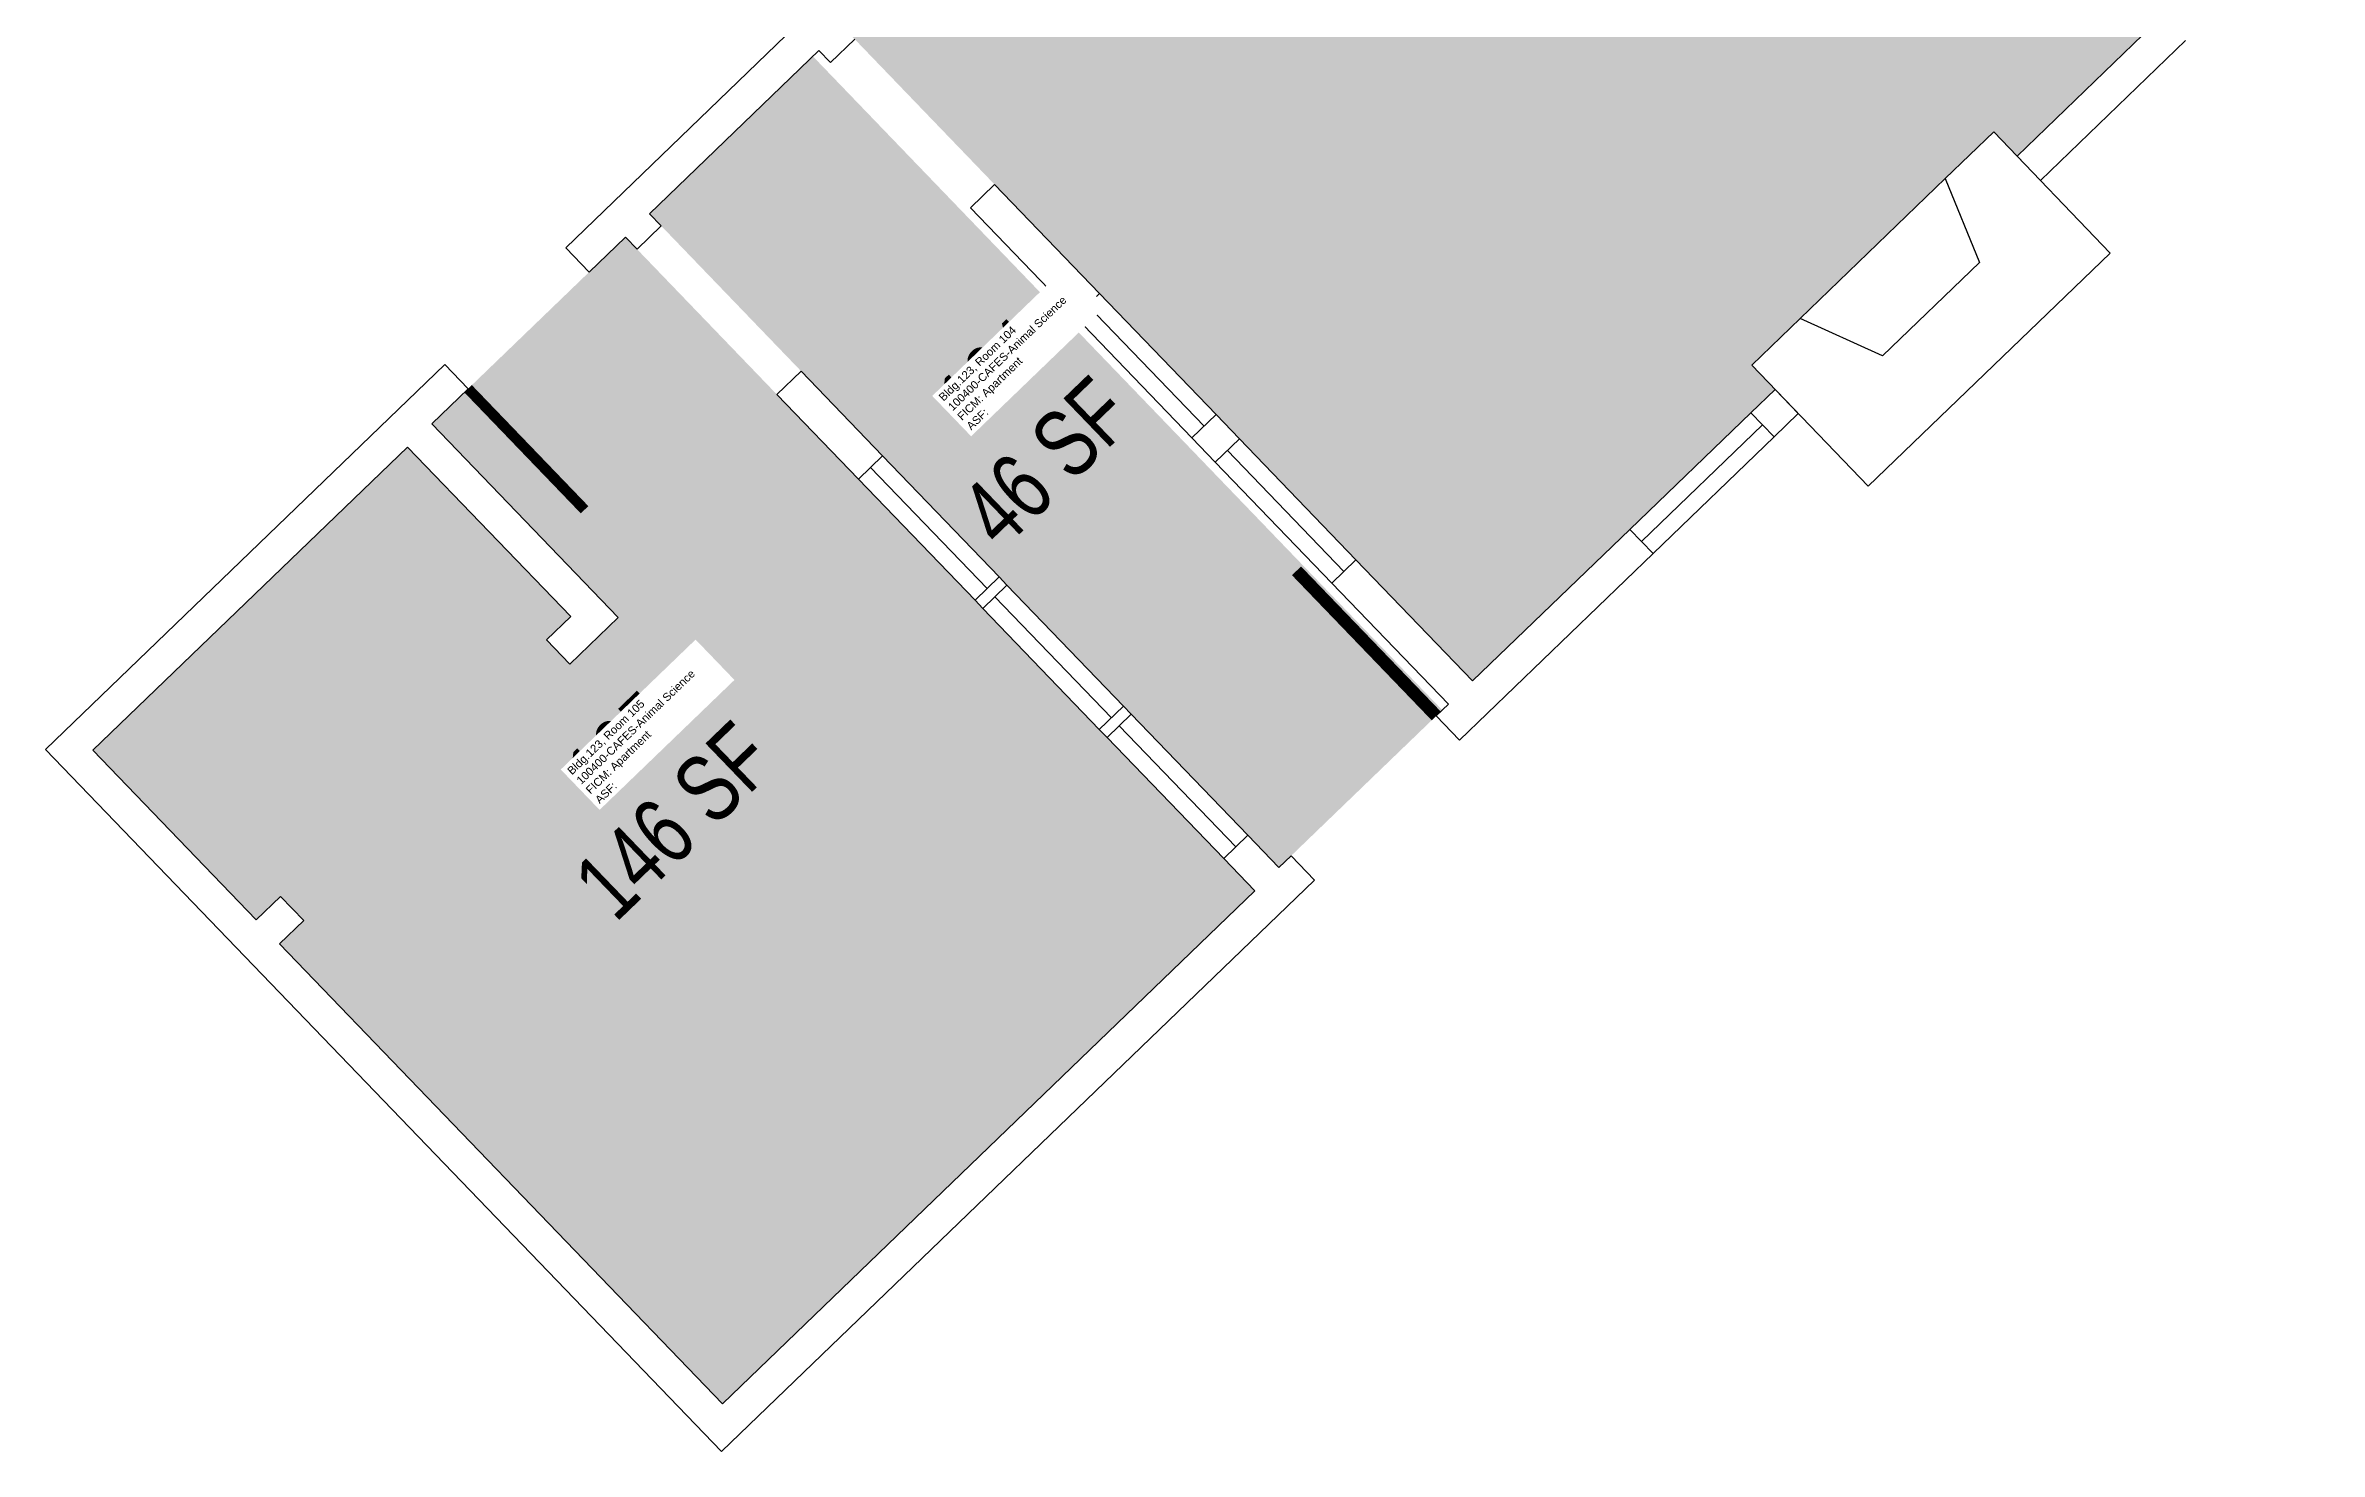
# Model space of a CAD drawing. Header units: inches. Extents: x 69249775 to 69250358, y 27732907 to 27733582.
# Drawn here: x 69249775 to 69250181.1, y 27732907.5 to 27733158.4 of the extents above; entities that cross this region are included whole.
import ezdxf
from ezdxf.enums import TextEntityAlignment as Align

# ---------------------------------------------------------------- set-up
doc = ezdxf.new("R2010")
doc.units = ezdxf.units.IN
doc.header["$LTSCALE"] = 10
doc.header["$MEASUREMENT"] = 0
for name, color, linetype in [('A-DOOR', 2, 'CONTINUOUS'), ('A-FLOR', 3, 'CONTINUOUS'), ('A-GLAZ', 1, 'CONTINUOUS'), ('A-IDEN-RNUM', 7, 'CONTINUOUS'), ('A-IDEN-SNUM', 4, 'CONTINUOUS'), ('A-IDEN-VNUM', 4, 'CONTINUOUS'), ('A-WALL', 5, 'CONTINUOUS'), ('AREA-TEXT', 3, 'CONTINUOUS'), ('Rooms-Category-Color', 7, 'CONTINUOUS'), ('Rooms-College-Color', 7, 'CONTINUOUS'), ('Rooms-Department-Color', 7, 'CONTINUOUS'), ('Rooms-Division-Color', 7, 'CONTINUOUS'), ('Rooms-Information', 7, 'CONTINUOUS')]:
    doc.layers.add(name, color=color, linetype=linetype)
doc.styles.add('Arial', font='arial.ttf')
doc.styles.add('CP_AREA', font='arial.ttf', dxfattribs={"height": 15})
doc.styles.add('CP_ROOMSNUMBER', font='arial.ttf', dxfattribs={"height": 1})

msp = doc.modelspace()

# ---------------------------------------------------------------- hatches: boundary and pattern name
at = {"layer": 'Rooms-Category-Color', "true_color": 0x728ef3}
for points in [[(69250148.3, 27733250.71), (69250135.33, 27733238.22), (69250181.12, 27733190.68), (69250127.1, 27733138.65), (69250122.94, 27733142.97), (69250079.73, 27733101.35), (69250083.89, 27733097.03), (69250029.88, 27733045), (69249917.49, 27733161.67), (69250068.73, 27733307.36), (69250089.54, 27733285.75), (69250102.51, 27733298.24)], [(69249882.92, 27733128.37), (69249912.09, 27733156.47), (69250024.47, 27733039.79), (69249995.31, 27733011.7)], [(69249878.6, 27733124.21), (69249990.99, 27733007.53), (69249895.92, 27732915.96), (69249816.83, 27732998.06), (69249821.15, 27733002.22), (69249816.99, 27733006.54), (69249812.67, 27733002.38), (69249783.53, 27733032.63), (69249839.71, 27733086.74), (69249868.84, 27733056.49), (69249864.52, 27733052.33), (69249868.68, 27733048.01), (69249877.33, 27733056.34), (69249844.03, 27733090.91)]]:
    msp.add_hatch(color=171, dxfattribs=at).paths.add_polyline_path(points)
at = {"layer": 'Rooms-College-Color', "true_color": 0xadadad}
for points in [[(69250148.3, 27733250.71), (69250135.33, 27733238.22), (69250181.12, 27733190.68), (69250127.1, 27733138.65), (69250122.94, 27733142.97), (69250079.73, 27733101.35), (69250083.89, 27733097.03), (69250029.88, 27733045), (69249917.49, 27733161.67), (69250068.73, 27733307.36), (69250089.54, 27733285.75), (69250102.51, 27733298.24)], [(69249882.92, 27733128.37), (69249912.09, 27733156.47), (69250024.47, 27733039.79), (69249995.31, 27733011.7)], [(69249878.6, 27733124.21), (69249990.99, 27733007.53), (69249895.92, 27732915.96), (69249816.83, 27732998.06), (69249821.15, 27733002.22), (69249816.99, 27733006.54), (69249812.67, 27733002.38), (69249783.53, 27733032.63), (69249839.71, 27733086.74), (69249868.84, 27733056.49), (69249864.52, 27733052.33), (69249868.68, 27733048.01), (69249877.33, 27733056.34), (69249844.03, 27733090.91)]]:
    msp.add_hatch(color=253, dxfattribs=at).paths.add_polyline_path(points)
at = {"layer": 'Rooms-Department-Color', "true_color": 0xe3c5e1}
for points in [[(69250148.3, 27733250.71), (69250135.33, 27733238.22), (69250181.12, 27733190.68), (69250127.1, 27733138.65), (69250122.94, 27733142.97), (69250079.73, 27733101.35), (69250083.89, 27733097.03), (69250029.88, 27733045), (69249917.49, 27733161.67), (69250068.73, 27733307.36), (69250089.54, 27733285.75), (69250102.51, 27733298.24)], [(69249882.92, 27733128.37), (69249912.09, 27733156.47), (69250024.47, 27733039.79), (69249995.31, 27733011.7)], [(69249878.6, 27733124.21), (69249990.99, 27733007.53), (69249895.92, 27732915.96), (69249816.83, 27732998.06), (69249821.15, 27733002.22), (69249816.99, 27733006.54), (69249812.67, 27733002.38), (69249783.53, 27733032.63), (69249839.71, 27733086.74), (69249868.84, 27733056.49), (69249864.52, 27733052.33), (69249868.68, 27733048.01), (69249877.33, 27733056.34), (69249844.03, 27733090.91)]]:
    msp.add_hatch(color=254, dxfattribs=at).paths.add_polyline_path(points)
at = {"layer": 'Rooms-Division-Color', "true_color": 0xe3c5e1}
for points in [[(69250148.3, 27733250.71), (69250135.33, 27733238.22), (69250181.12, 27733190.68), (69250127.1, 27733138.65), (69250122.94, 27733142.97), (69250079.73, 27733101.35), (69250083.89, 27733097.03), (69250029.88, 27733045), (69249917.49, 27733161.67), (69250068.73, 27733307.36), (69250089.54, 27733285.75), (69250102.51, 27733298.24)], [(69249882.92, 27733128.37), (69249912.09, 27733156.47), (69250024.47, 27733039.79), (69249995.31, 27733011.7)], [(69249878.6, 27733124.21), (69249990.99, 27733007.53), (69249895.92, 27732915.96), (69249816.83, 27732998.06), (69249821.15, 27733002.22), (69249816.99, 27733006.54), (69249812.67, 27733002.38), (69249783.53, 27733032.63), (69249839.71, 27733086.74), (69249868.84, 27733056.49), (69249864.52, 27733052.33), (69249868.68, 27733048.01), (69249877.33, 27733056.34), (69249844.03, 27733090.91)]]:
    msp.add_hatch(color=254, dxfattribs=at).paths.add_polyline_path(points)

# ---------------------------------------------------------------- linework, layer by layer
at = {"layer": 'A-DOOR'}
for points in [[(69249850.51, 27733097.15, 1.87, 1.87, 0), (69249871.31, 27733075.55, 0, 0, 0.414214), (69249872.1, 27733117.95, 0, 0, 2.414214)], [(69250023.39, 27733038.75, 2.25, 2.25, 0), (69249998.44, 27733064.65, 0, 0, 0.414214), (69249997.49, 27733013.8, 0, 0, 2.414214)]]:
    msp.add_lwpolyline(points, format="xyseb", dxfattribs=at)
at = {"layer": 'A-FLOR'}
msp.add_line((69250088.37, 27733109.67), (69250114.3, 27733134.65), dxfattribs=at)
msp.add_lwpolyline([(69250103.1, 27733103.03), (69250088.37, 27733109.67), (69250079.73, 27733101.35), (69250100.54, 27733079.74), (69250143.75, 27733121.37), (69250122.94, 27733142.97), (69250114.3, 27733134.65), (69250120.38, 27733119.68)], close=True, dxfattribs=at)
at = {"layer": 'A-GLAZ'}
for p, q in [((69249961.11, 27733112.05), (69249981.93, 27733090.45)), ((69249963.28, 27733114.14), (69249984.09, 27733092.53)), ((69249958.95, 27733109.97), (69249979.77, 27733088.37)), ((69250057.96, 27733072.05), (69250079.57, 27733092.86)), ((69250060.05, 27733069.89), (69250081.65, 27733090.7)), ((69249988.25, 27733088.21), (69250009.06, 27733066.6)), ((69250062.13, 27733067.73), (69250083.73, 27733088.54)), ((69249922.38, 27733083.08), (69249943.2, 27733061.47)), ((69249924.54, 27733085.16), (69249945.36, 27733063.55)), ((69249983.93, 27733084.05), (69250004.74, 27733062.44)), ((69249986.09, 27733086.13), (69250006.9, 27733064.52)), ((69249920.22, 27733080.99), (69249941.03, 27733059.39)), ((69249944.58, 27733060.03), (69249965.4, 27733038.42)), ((69249946.74, 27733062.11), (69249967.56, 27733040.5)), ((69249942.42, 27733057.95), (69249963.23, 27733036.34)), ((69249968.94, 27733039.06), (69249989.76, 27733017.46)), ((69249964.62, 27733034.9), (69249985.44, 27733013.29)), ((69249966.78, 27733036.98), (69249987.6, 27733015.38))]:
    msp.add_line(p, q, dxfattribs=at)
at = {"layer": 'A-WALL'}
for p, q in [((69249909, 27733161.83), (69249867.95, 27733122.28)), ((69250127.1, 27733138.65), (69250153.03, 27733163.63)), ((69249913.17, 27733157.51), (69249882.92, 27733128.37)), ((69249913.17, 27733157.51), (69249915.25, 27733155.35)), ((69249919.57, 27733159.51), (69249915.25, 27733155.35)), ((69250131.27, 27733134.33), (69250157.19, 27733159.31)), ((69250127.1, 27733138.65), (69250131.27, 27733134.33)), ((69249944.54, 27733133.58), (69249940.22, 27733129.42)), ((69249944.54, 27733133.58), (69249963.28, 27733114.14)), ((69249882.92, 27733128.37), (69249885, 27733126.21)), ((69249940.22, 27733129.42), (69249958.95, 27733109.97)), ((69249878.6, 27733124.21), (69249872.11, 27733117.96)), ((69249878.6, 27733124.21), (69249880.68, 27733122.05)), ((69249885, 27733126.21), (69249880.68, 27733122.05)), ((69249872.11, 27733117.96), (69249867.95, 27733122.28)), ((69249963.28, 27733114.14), (69249958.95, 27733109.97)), ((69249846.35, 27733101.47), (69249775.05, 27733032.79)), ((69249850.51, 27733097.15), (69249846.35, 27733101.47)), ((69249909.97, 27733100.28), (69249905.65, 27733096.12)), ((69249909.97, 27733100.28), (69249924.54, 27733085.16)), ((69249850.51, 27733097.15), (69249844.03, 27733090.91)), ((69249905.65, 27733096.12), (69249920.22, 27733080.99)), ((69250079.57, 27733092.86), (69250083.89, 27733097.03)), ((69250083.89, 27733097.03), (69250088.05, 27733092.71)), ((69249844.03, 27733090.91), (69249877.33, 27733056.34)), ((69249984.09, 27733092.53), (69249979.77, 27733088.37)), ((69249984.09, 27733092.53), (69249988.25, 27733088.21)), ((69250079.57, 27733092.86), (69250083.73, 27733088.54)), ((69250083.73, 27733088.54), (69250088.05, 27733092.71)), ((69249839.71, 27733086.74), (69249783.53, 27733032.63)), ((69249839.71, 27733086.74), (69249868.84, 27733056.49)), ((69249979.77, 27733088.37), (69249983.93, 27733084.05)), ((69249988.25, 27733088.21), (69249983.93, 27733084.05)), ((69249924.54, 27733085.16), (69249920.22, 27733080.99)), ((69250029.88, 27733045), (69250057.96, 27733072.05)), ((69250057.96, 27733072.05), (69250062.13, 27733067.73)), ((69250009.06, 27733066.6), (69250004.74, 27733062.44)), ((69250009.06, 27733066.6), (69250029.88, 27733045)), ((69250027.56, 27733034.43), (69250062.13, 27733067.73)), ((69249945.36, 27733063.55), (69249941.03, 27733059.39)), ((69249945.36, 27733063.55), (69249946.74, 27733062.11)), ((69250004.74, 27733062.44), (69250025.56, 27733040.83)), ((69249941.03, 27733059.39), (69249942.42, 27733057.95)), ((69249946.74, 27733062.11), (69249942.42, 27733057.95)), ((69249868.84, 27733056.49), (69249864.52, 27733052.33)), ((69249877.33, 27733056.34), (69249868.68, 27733048.01)), ((69249864.52, 27733052.33), (69249868.68, 27733048.01)), ((69249967.56, 27733040.5), (69249963.23, 27733036.34)), ((69249968.94, 27733039.06), (69249964.62, 27733034.9)), ((69249967.56, 27733040.5), (69249968.94, 27733039.06)), ((69250023.39, 27733038.75), (69250025.56, 27733040.83)), ((69250023.39, 27733038.75), (69250027.56, 27733034.43)), ((69249963.23, 27733036.34), (69249964.62, 27733034.9)), ((69249775.05, 27733032.79), (69249895.76, 27732907.47)), ((69249783.53, 27733032.63), (69249812.67, 27733002.38)), ((69249989.76, 27733017.46), (69249985.44, 27733013.29)), ((69249989.76, 27733017.46), (69249995.31, 27733011.7)), ((69249995.31, 27733011.7), (69249997.47, 27733013.78)), ((69249997.47, 27733013.78), (69250001.63, 27733009.46)), ((69249895.76, 27732907.47), (69250001.63, 27733009.46)), ((69249985.44, 27733013.29), (69249990.99, 27733007.53)), ((69249816.99, 27733006.54), (69249812.67, 27733002.38)), ((69249816.99, 27733006.54), (69249821.15, 27733002.22)), ((69249895.92, 27732915.96), (69249990.99, 27733007.53)), ((69249821.15, 27733002.22), (69249816.83, 27732998.06)), ((69249816.83, 27732998.06), (69249895.92, 27732915.96)), ((69249895.76, 27732907.47), (69249896.48, 27732908.17)), ((69249895.76, 27732907.47), (69249896.48, 27732908.17))]:
    msp.add_line(p, q, dxfattribs=at)

# ---------------------------------------------------------------- texts
at = {"layer": 'A-IDEN-RNUM', "style": 'Arial', "width": 0.85}
for s, p in [('0104-00', (69249941.51, 27733097.33)), ('0105-00', (69249875.28, 27733030.7))]:
    msp.add_text(s, height=1, rotation=43.9283, dxfattribs=at).set_placement(p)
at = {"layer": 'A-IDEN-SNUM', "style": 'CP_ROOMSNUMBER'}
for s, p in [('1230010400', (69249941.51, 27733097.33)), ('1230010500', (69249875.28, 27733030.7))]:
    msp.add_text(s, height=1, rotation=43.9283, dxfattribs=at).set_placement(p, align=Align.MIDDLE_CENTER)
at = {"layer": 'A-IDEN-VNUM', "style": 'Arial', "width": 0.85}
for s, p in [('104', (69249940.37, 27733089.66)), ('105', (69249874.03, 27733022.98))]:
    msp.add_text(s, height=10, rotation=43.9283, dxfattribs=at).set_placement(p)
at = {"layer": 'AREA-TEXT', "style": 'CP_AREA', "width": 0.75}
for s, p in [('46 SF', (69249953.7, 27733084.08)), ('146 SF', (69249887.26, 27733020.08))]:
    msp.add_text(s, height=12, rotation=43.9283, dxfattribs=at).set_placement(p, align=Align.MIDDLE_CENTER)

# ---------------------------------------------------------------- next in the draw order: texts
at = {"layer": 'Rooms-Information', "char_height": 1.4286, "width": 32, "attachment_point": 7, "rotation": 43.9283, "style": 'Arial', "bg_fill": 3, "box_fill_scale": 1.5, "bg_fill_color": 256, "bg_fill_true_color": 13158600, "bg_fill_transparency": 0}
for s, insert in [('Bldg.123, Room 104^M^J100400-CAFES-Animal Science^M^JFICM: Apartment^M^JASF: ', (69249940.37, 27733089.66)), ('Bldg.123, Room 105^M^J100400-CAFES-Animal Science^M^JFICM: Apartment^M^JASF: ', (69249874.03, 27733022.98))]:
    msp.add_mtext(s, dxfattribs=dict(at, insert=insert))

doc.saveas('drawing.dxf')
